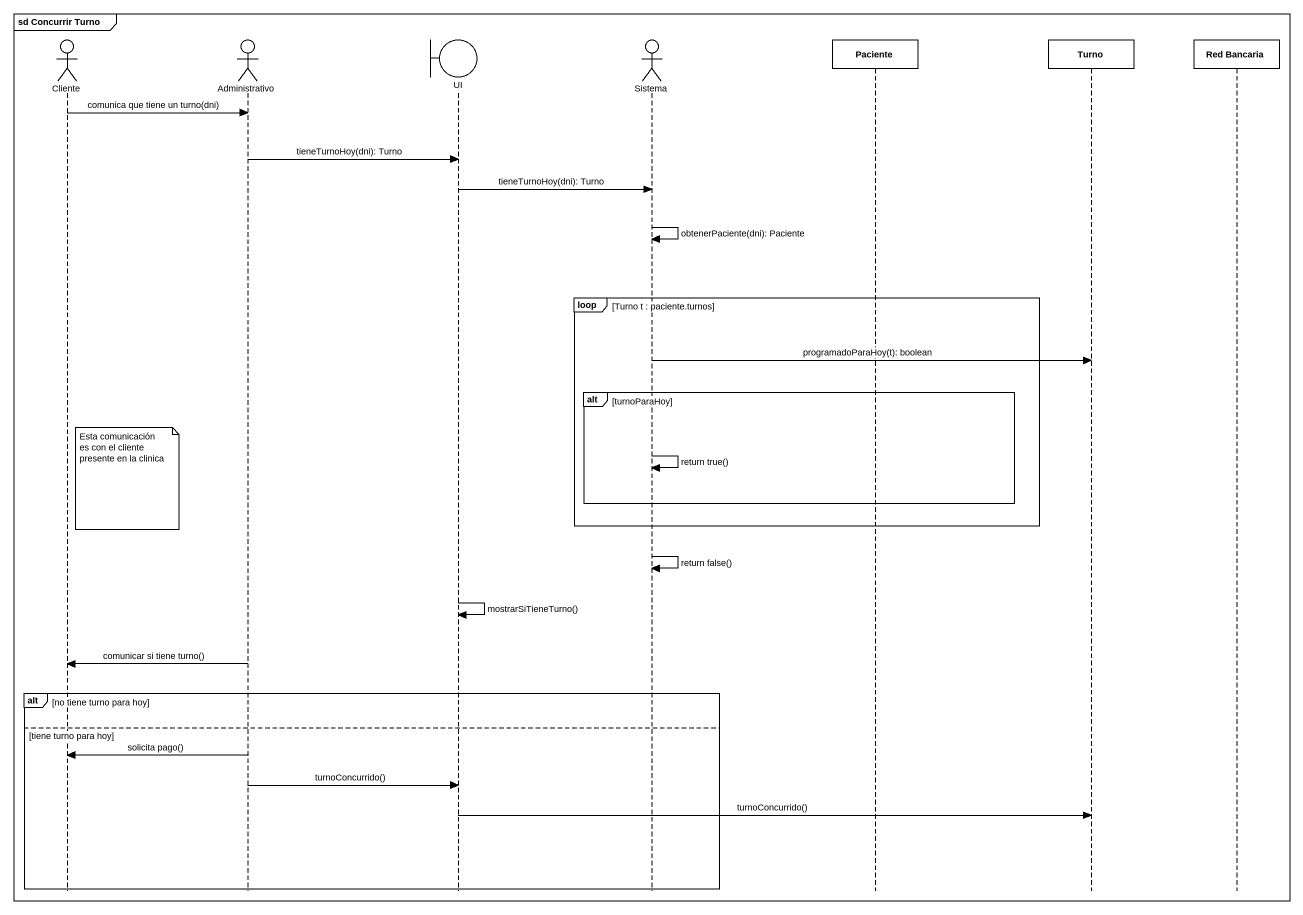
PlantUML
@startuml
mainframe sd Concurrir Turno
hide footbox
actor Cliente
actor Administrativo
boundary UI
actor Sistema
participant Paciente
participant Turno
participant "Red Bancaria" as Red_Bancaria

Cliente -> Administrativo : comunica que tiene un turno(dni)
Administrativo -> UI : tieneTurnoHoy(dni): Turno
UI -> Sistema : tieneTurnoHoy(dni): Turno
Sistema -> Sistema : obtenerPaciente(dni): Paciente
loop Turno t : paciente.turnos
  Sistema -> Turno : programadoParaHoy(t): boolean
  alt turnoParaHoy
    Sistema -> Sistema : return true()
    note right of Cliente : Esta comunicación es con el cliente presente en la clinica
  end
end
Sistema -> Sistema : return false()
UI -> UI : mostrarSiTieneTurno()
Administrativo -> Cliente : comunicar si tiene turno()
alt no tiene turno para hoy
else tiene turno para hoy
  Administrativo -> Cliente : solicita pago()
  Administrativo -> UI : turnoConcurrido()
  UI -> Turno : turnoConcurrido()
end
@enduml
